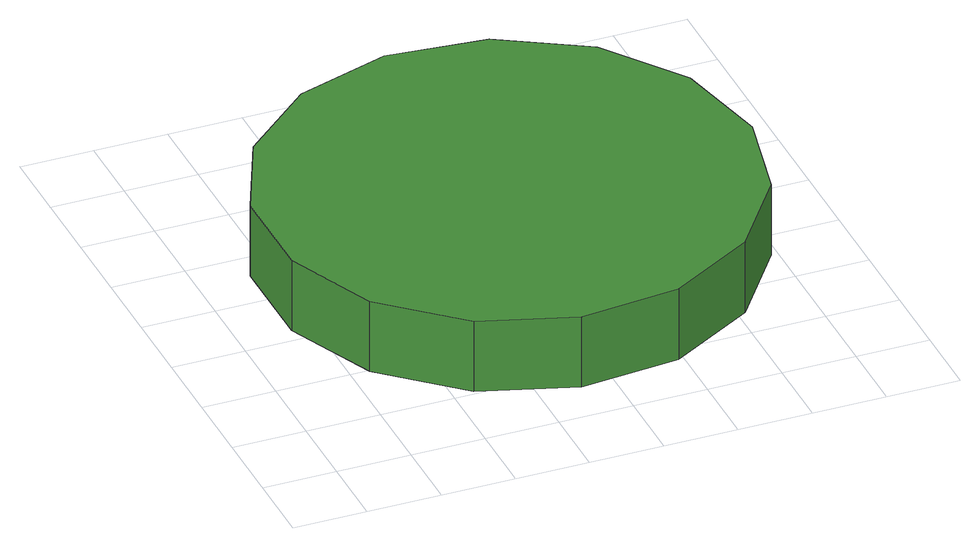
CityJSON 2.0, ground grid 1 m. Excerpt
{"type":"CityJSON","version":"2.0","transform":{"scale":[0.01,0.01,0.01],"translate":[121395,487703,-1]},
"CityObjects":{
"tree1":{"type":"SolitaryVegetationObject","attributes":{"function":"something"},"geometry":[{"type":"MultiSurface","lod":"1","boundaries":[[[0,1,2,3,4,5,6,7,8,9,10,11,12,13,14]],[[15,16,17,18,19,20,21,22,23,24,25,26,27,28,29]],[[0,29,28,1]],[[1,28,27,2]],[[2,27,26,3]],[[3,26,25,4]],[[4,25,24,5]],[[5,24,23,6]],[[6,23,22,7]],[[7,22,21,8]],[[8,21,20,9]],[[9,20,19,10]],[[10,19,18,11]],[[11,18,17,12]],[[12,17,16,13]],[[13,16,15,14]],[[14,15,29,0]]]}]}
},
"vertices":[
[720,390,182],[691,524,182],[611,634,182],[493,702,182],[357,716,182],[228,674,182],[126,583,182],[71,458,182],[71,322,182],[126,198,182],[228,106,182],[357,64,182],[493,78,182],[611,147,182],[691,257,182],[691,257,78],[611,147,78],[493,78,78],[357,64,78],[228,106,78],[126,198,78],[71,322,78],[71,458,78],[126,583,78],[228,674,78],[357,716,78],[493,702,78],[611,634,78],[691,524,78],[720,390,78]
]}
